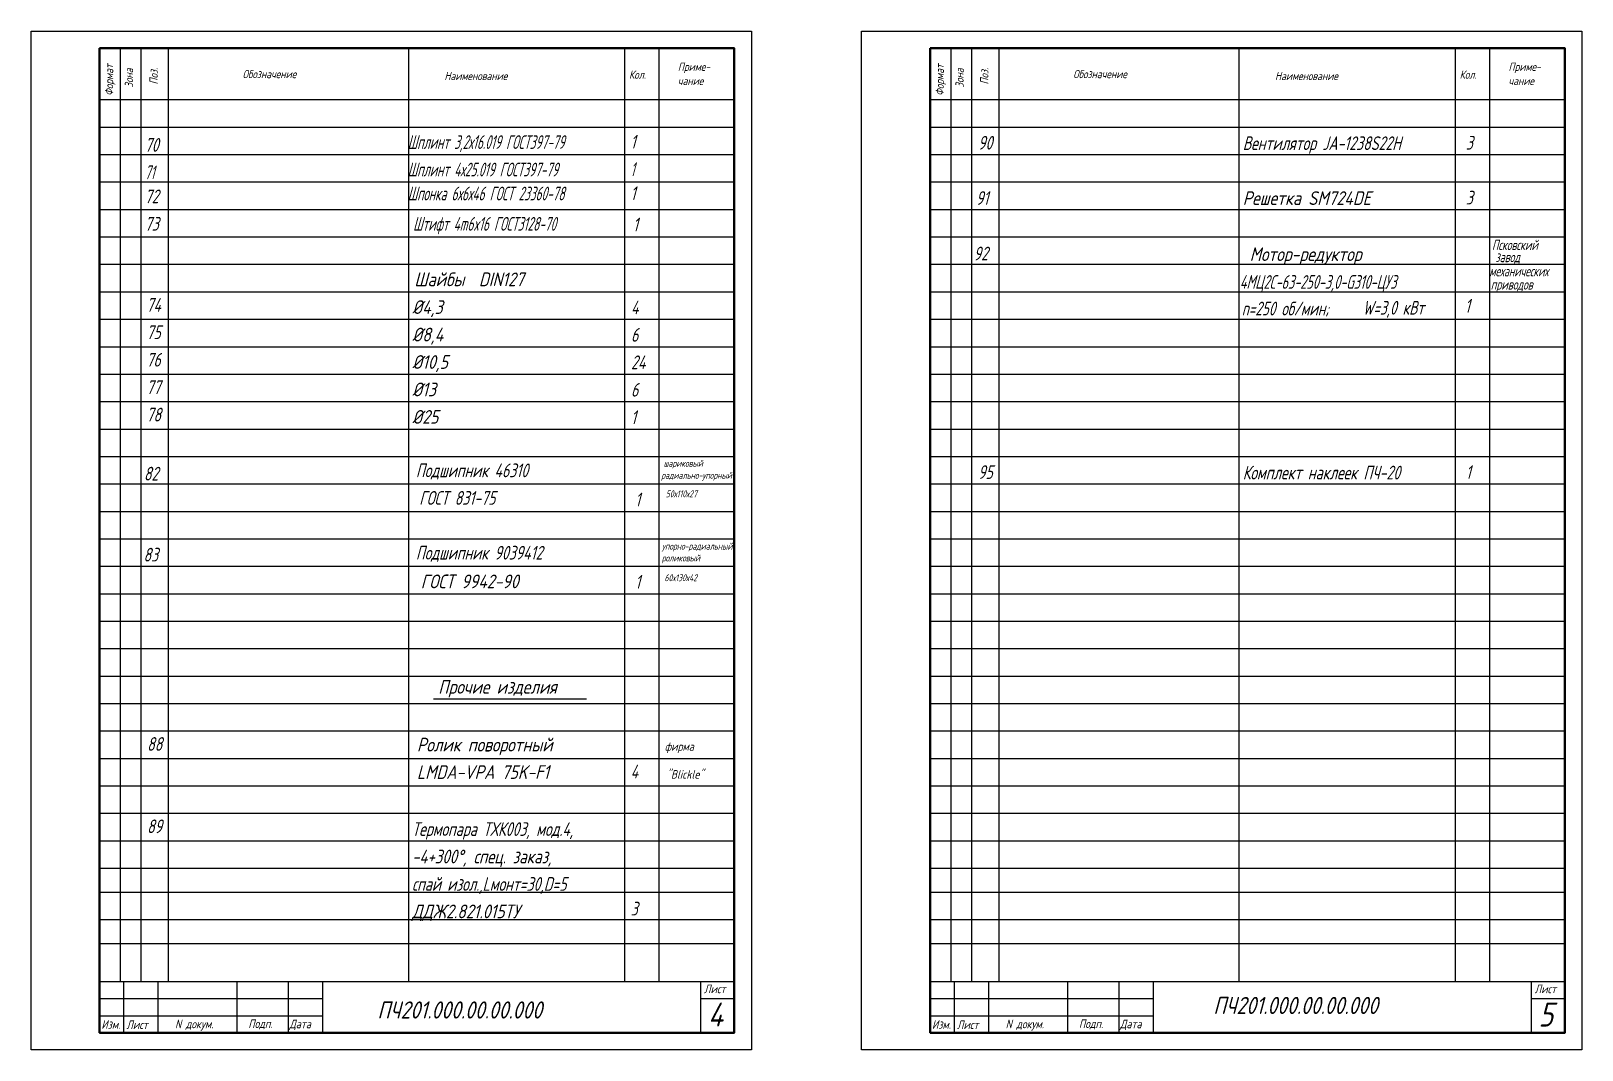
# Model space of a CAD drawing. Header units: millimetres. Extents: x -80 to 1055, y -404 to 589.
# Drawn here: x 602.4 to 1054.6, y -403.7 to -106.7 of the extents above; entities that cross this region are included whole.
import ezdxf

# ---------------------------------------------------------------- set-up
doc = ezdxf.new("R2010")
doc.units = ezdxf.units.MM
doc.layers.add('ASHADE', color=7, linetype='Continuous', lineweight=40)
doc.layers.add('OBVODKA', color=1, linetype='Continuous')
doc.layers.add('TIN', color=164, linetype='Continuous')
doc.styles.get("Standard").update_dxf_attribs({"font": 'romanc.shx', "width": 0.8})

msp = doc.modelspace()

# ---------------------------------------------------------------- linework, layer by layer
for p, q in [((628.42, -111.67), (628.42, -383.67)), ((634.42, -111.67), (634.42, -383.67)), ((642.42, -111.67), (642.42, -383.67)), ((712.42, -111.67), (712.42, -383.67)), ((775.42, -111.67), (775.42, -383.67)), ((785.42, -111.67), (785.42, -383.67)), ((870.57, -111.67), (870.57, -383.67)), ((876.57, -111.67), (876.57, -383.67)), ((884.57, -111.67), (884.57, -383.67)), ((954.57, -111.67), (954.57, -383.67)), ((1017.57, -111.67), (1017.57, -383.67)), ((1027.57, -111.67), (1027.57, -383.67)), ((622.42, -126.67), (807.42, -126.67)), ((622.42, -126.67), (807.42, -126.67)), ((864.57, -126.67), (1049.57, -126.67)), ((864.57, -126.67), (1049.57, -126.67)), ((622.42, -398.67), (622.42, -383.67)), ((622.42, -398.67), (622.42, -383.67)), ((622.42, -383.67), (807.42, -383.67)), ((622.42, -383.67), (807.42, -383.67)), ((639.42, -383.67), (639.42, -398.67)), ((639.42, -383.67), (639.42, -398.67)), ((662.42, -383.67), (662.42, -398.67)), ((662.42, -383.67), (662.42, -398.67)), ((677.42, -383.67), (677.42, -398.67)), ((677.42, -383.67), (677.42, -398.67)), ((687.42, -383.67), (687.42, -398.67)), ((687.42, -383.67), (687.42, -398.67)), ((797.56, -383.67), (797.56, -398.67)), ((864.57, -383.67), (1049.57, -383.67)), ((864.57, -383.67), (1049.57, -383.67)), ((864.57, -398.67), (864.57, -383.67)), ((864.57, -398.67), (864.57, -383.67)), ((881.57, -383.67), (881.57, -398.67)), ((881.57, -383.67), (881.57, -398.67)), ((904.57, -383.67), (904.57, -398.67)), ((904.57, -383.67), (904.57, -398.67)), ((919.57, -383.67), (919.57, -398.67)), ((919.57, -383.67), (919.57, -398.67)), ((929.57, -383.67), (929.57, -398.67)), ((929.57, -383.67), (929.57, -398.67)), ((1039.72, -383.67), (1039.72, -398.67)), ((797.56, -388.67), (807.42, -388.67)), ((1039.72, -388.67), (1049.57, -388.67))]:
    msp.add_line(p, q)
at = {"layer": 'ASHADE'}
for points in [[(622.42, -111.67), (807.42, -111.67), (807.42, -398.67), (622.42, -398.67)], [(864.57, -111.67), (1049.57, -111.67), (1049.57, -398.67), (864.57, -398.67)]]:
    msp.add_lwpolyline(points, close=True, dxfattribs=at)
at = {"layer": 'TIN'}
for p, q in [((622.42, -134.67), (807.42, -134.67)), ((864.57, -134.67), (1049.57, -134.67)), ((622.42, -142.67), (807.42, -142.67)), ((864.57, -142.67), (1049.57, -142.67)), ((622.42, -150.67), (807.42, -150.67)), ((864.57, -150.67), (1049.57, -150.67)), ((622.42, -158.67), (807.42, -158.67)), ((864.57, -158.67), (1049.57, -158.67)), ((622.42, -166.67), (807.42, -166.67)), ((864.57, -166.67), (1049.57, -166.67)), ((622.42, -174.67), (807.42, -174.67)), ((864.57, -174.67), (1049.57, -174.67)), ((622.42, -182.67), (807.42, -182.67)), ((864.57, -182.67), (1049.57, -182.67)), ((622.42, -190.67), (807.42, -190.67)), ((864.57, -190.67), (1049.57, -190.67)), ((622.42, -198.67), (807.42, -198.67)), ((864.57, -198.67), (1049.57, -198.67)), ((622.42, -206.67), (807.42, -206.67)), ((864.57, -206.67), (1049.57, -206.67)), ((622.42, -214.67), (807.42, -214.67)), ((864.57, -214.67), (1049.57, -214.67)), ((622.42, -222.67), (807.42, -222.67)), ((864.57, -222.67), (1049.57, -222.67)), ((622.42, -230.67), (807.42, -230.67)), ((864.57, -230.67), (1049.57, -230.67)), ((622.42, -238.67), (807.42, -238.67)), ((864.57, -238.67), (1049.57, -238.67)), ((622.42, -246.67), (807.42, -246.67)), ((864.57, -246.67), (1049.57, -246.67)), ((622.42, -254.67), (807.42, -254.67)), ((864.57, -254.67), (1049.57, -254.67)), ((622.42, -262.67), (807.42, -262.67)), ((864.57, -262.67), (1049.57, -262.67)), ((622.42, -270.67), (807.42, -270.67)), ((864.57, -270.67), (1049.57, -270.67)), ((622.42, -278.67), (807.42, -278.67)), ((864.57, -278.67), (1049.57, -278.67)), ((622.42, -286.67), (807.42, -286.67)), ((864.57, -286.67), (1049.57, -286.67)), ((622.42, -294.67), (807.42, -294.67)), ((864.57, -294.67), (1049.57, -294.67)), ((622.42, -302.67), (807.42, -302.67)), ((719.79, -301.29), (764.32, -301.29)), ((864.57, -302.67), (1049.57, -302.67)), ((622.42, -310.67), (807.42, -310.67)), ((864.57, -310.67), (1049.57, -310.67)), ((622.42, -318.67), (807.42, -318.67)), ((864.57, -318.67), (1049.57, -318.67)), ((622.42, -326.67), (807.42, -326.67)), ((864.57, -326.67), (1049.57, -326.67)), ((622.42, -334.67), (807.42, -334.67)), ((864.57, -334.67), (1049.57, -334.67)), ((622.42, -342.67), (807.42, -342.67)), ((622.42, -342.67), (807.42, -342.67)), ((622.42, -342.67), (807.42, -342.67)), ((864.57, -342.67), (1049.57, -342.67)), ((864.57, -342.67), (1049.57, -342.67)), ((864.57, -342.67), (1049.57, -342.67)), ((622.42, -350.67), (807.42, -350.67)), ((864.57, -350.67), (1049.57, -350.67)), ((622.42, -357.67), (807.42, -357.67)), ((864.57, -357.67), (1049.57, -357.67)), ((622.42, -365.67), (807.42, -365.67)), ((864.57, -365.67), (1049.57, -365.67)), ((622.42, -372.67), (807.42, -372.67)), ((864.57, -372.67), (1049.57, -372.67)), ((629.42, -383.67), (629.42, -398.67)), ((629.42, -383.67), (629.42, -398.67)), ((871.57, -383.67), (871.57, -398.67)), ((871.57, -383.67), (871.57, -398.67)), ((622.42, -388.67), (687.42, -388.67)), ((864.57, -388.67), (929.57, -388.67)), ((622.42, -393.67), (687.42, -393.67)), ((864.57, -393.67), (929.57, -393.67))]:
    msp.add_line(p, q, dxfattribs=at)
for points in [[(602.42, -106.67), (812.42, -106.67), (812.42, -403.67), (602.42, -403.67)], [(844.57, -106.67), (1054.57, -106.67), (1054.57, -403.67), (844.57, -403.67)]]:
    msp.add_lwpolyline(points, close=True, dxfattribs=at)

# ---------------------------------------------------------------- texts
at = {"layer": 'OBVODKA', "oblique": 15}
for s, width, p in [('71', 0.57, (635.56, -149.86)), ('Шплинт 4х25.019 ГОСТ397-79', 0.57, (712.24, -149.04)), ('1', 0.57, (777.19, -148.95)), ('73', 0.7, (635.56, -164.86)), ('Штифт 4m6x16 ГОСТ3128-70', 0.57, (713.79, -164.87)), ('1', 0.7, (777.89, -165.07))]:
    msp.add_text(s, height=4, dxfattribs=dict(at, width=width)).set_placement(p)
at = {"layer": 'TIN', "oblique": 15, "width": 0.8}
for s, p in [('Формат', (626.38, -125.57)), ('Зона', (632.16, -123.2)), ('Поз.', (639.36, -122.25)), ('Формат', (868.53, -125.57)), ('Зона', (874.31, -123.2)), ('Поз.', (881.51, -122.25))]:
    msp.add_text(s, height=2.4, rotation=90, dxfattribs=at).set_placement(p)
at = {"layer": 'TIN', "oblique": 15}
for s, height, width, p in [('Приме-', 2.4, 0.8, (790.98, -118.29)), ('Приме-', 2.4, 0.8, (1033.14, -118.29)), ('Обозначение', 2.4, 0.8, (664.1, -120.41)), ('Наименование', 2.4, 0.8, (722.93, -120.96)), ('Кол.', 2.4, 0.8, (776.75, -120.57)), ('чание', 2.4, 0.8, (790.98, -122.4)), ('Обозначение', 2.4, 0.8, (906.25, -120.41)), ('Наименование', 2.4, 0.8, (965.08, -120.96)), ('Кол.', 2.4, 0.8, (1018.9, -120.57)), ('чание', 2.4, 0.8, (1033.14, -122.4)), ('70', 4, 0.7, (635.56, -141.86)), ('Шплинт 3,2х16.019 ГОСТ397-79', 4, 0.57, (712.24, -141.04)), ('1', 4, 0.7, (777.19, -140.95)), ('90', 4, 0.7, (878.51, -141.23)), ('Вентилятор JA-1238S22H', 4, 0.7, (955.67, -141.37)), ('3', 4, 0.7, (1020.69, -141.23)), ('72', 4, 0.7, (635.56, -156.86)), ('Шпонка 6х6х46 ГОСТ 23360-78', 4, 0.57, (712.24, -156.04)), ('1', 4, 0.7, (777.19, -155.95)), ('91', 4, 0.7, (877.9, -157.34)), ('Решетка SM724DE', 4, 0.8, (955.67, -157.37)), ('3', 4, 0.7, (1020.69, -157.23)), ('92', 4, 0.7, (877.22, -173.52)), ('Мотор-редуктор ', 4, 0.8, (957.7, -173.71)), ('Псковский ', 3, 0.67, (1028.32, -170.51)), (' завод', 3, 0.67, (1027.96, -174.04)), ('механических', 3, 0.65, (1027.57, -178.16)), ('Шайбы  DIN127', 4, 0.8, (714.17, -181.05)), ('4МЦ2С-63-250-3,0-G310-ЦУ3 ', 4, 0.62, (954.79, -181.81)), ('приводов', 3, 0.67, (1027.96, -182.04)), ('74', 4, 0.7, (636.05, -188.48)), ('%%c4,3', 4, 0.8, (713.56, -189.14)), ('4', 4, 0.7, (777.33, -189.23)), ('W=3,0 кВт', 4, 0.67, (990.65, -189.33)), ('1', 4, 0.7, (1020.43, -188.76)), ('n=250 об/мин;', 4, 0.67, (955.4, -189.56)), ('75', 4, 0.7, (636.05, -196.48)), ('%%c8,4', 4, 0.8, (713.56, -197.14)), ('6', 4, 0.7, (777.33, -197.23)), ('76', 4, 0.7, (636.05, -204.48)), ('%%c10,5', 4, 0.8, (713.56, -205.14)), ('24', 4, 0.7, (777.33, -205.23)), ('77', 4, 0.7, (636.05, -212.48)), ('%%c13', 4, 0.8, (713.56, -213.14)), ('6', 4, 0.7, (777.33, -213.23)), ('78', 4, 0.7, (636.05, -220.48)), ('%%c25', 4, 0.8, (713.56, -221.14)), ('1', 4, 0.7, (777.33, -221.23)), ('82', 4, 0.7, (635.32, -237.68)), ('Подшипник 46310', 4, 0.7, (714.61, -236.73)), ('шариковый', 2, 0.65, (786.83, -233.69)), ('95', 4, 0.7, (878.51, -237.23)), ('Комплект наклеек ПЧ-20', 4, 0.7, (955.67, -237.37)), ('1', 4, 0.7, (1020.69, -237.23)), ('радиально-упорный', 2, 0.65, (786.14, -237.18)), ('ГОСТ 831-75  ', 4, 0.7, (715.58, -244.76)), ('1', 4, 0.7, (778.54, -245.23)), ('50х110х27', 2, 0.65, (787.47, -242.56)), ('83', 4, 0.7, (635.2, -261.3)), ('Подшипник 9039412', 4, 0.7, (714.61, -260.73)), ('упорно-радиальный', 2, 0.65, (786.32, -257.83)), ('роликовый', 2, 0.65, (786.28, -261.27)), (' ГОСТ 9942-90 ', 4, 0.8, (713.92, -269.09)), ('1', 4, 0.7, (778.54, -269.23)), ('60х130х42', 2, 0.65, (787.08, -267.03)), ('Прочие изделия', 4, 0.8, (721.14, -299.82)), ('88', 4, 0.7, (636.25, -316.48)), ('Ролик поворотный', 4, 0.8, (714.92, -316.67)), ('фирма', 2.5, 0.8, (787.18, -316.46)), ('LMDA-VPA 75K-F1', 4, 0.8, (714.92, -324.67)), ('4', 4, 0.7, (777.22, -324.48)), ('"Blickle"', 2.5, 0.8, (787.78, -324.59)), ('89', 4, 0.7, (636.25, -340.48)), ('Термопара ТХК003, мод.4,', 4, 0.7, (713.5, -341.28)), ('-4+300%%d, спец. заказ,', 4, 0.75, (713.5, -349.28)), ('спай изол.,Lмонт=30,D=5', 4, 0.7, (713.5, -357.28)), ('ДДЖ2.821.015ТУ', 4, 0.8, (713.5, -365.28)), ('3', 4, 0.7, (777.22, -364.48)), ('Лист', 2.5, 0.8, (798.62, -387.12)), ('ПЧ201.000.00.00.000', 5.0003, 0.8, (947.08, -393.19)), ('Лист', 2.5, 0.8, (1040.77, -387.12)), ('ПЧ201.000.00.00.000', 5.0003, 0.8, (703.38, -394.51)), ('4', 7, 0.8, (799.73, -396.84)), ('5', 7, 0.8, (1041.88, -396.84)), ('Изм.', 2.5, 0.8, (622.92, -397.51)), ('Лист', 2.5, 0.8, (630.21, -397.55)), ('N докум.', 2.5, 0.8, (644.4, -397.34)), ('Подп.', 2.5, 0.8, (665.76, -397.26)), ('Дата', 2.5, 0.8, (677.74, -397.34)), ('Изм.', 2.5, 0.8, (865.07, -397.51)), ('Лист', 2.5, 0.8, (872.36, -397.55)), ('N докум.', 2.5, 0.8, (886.55, -397.34)), ('Подп.', 2.5, 0.8, (907.91, -397.26)), ('Дата', 2.5, 0.8, (919.89, -397.34))]:
    msp.add_text(s, height=height, dxfattribs=dict(at, width=width)).set_placement(p)

doc.saveas('drawing.dxf')
